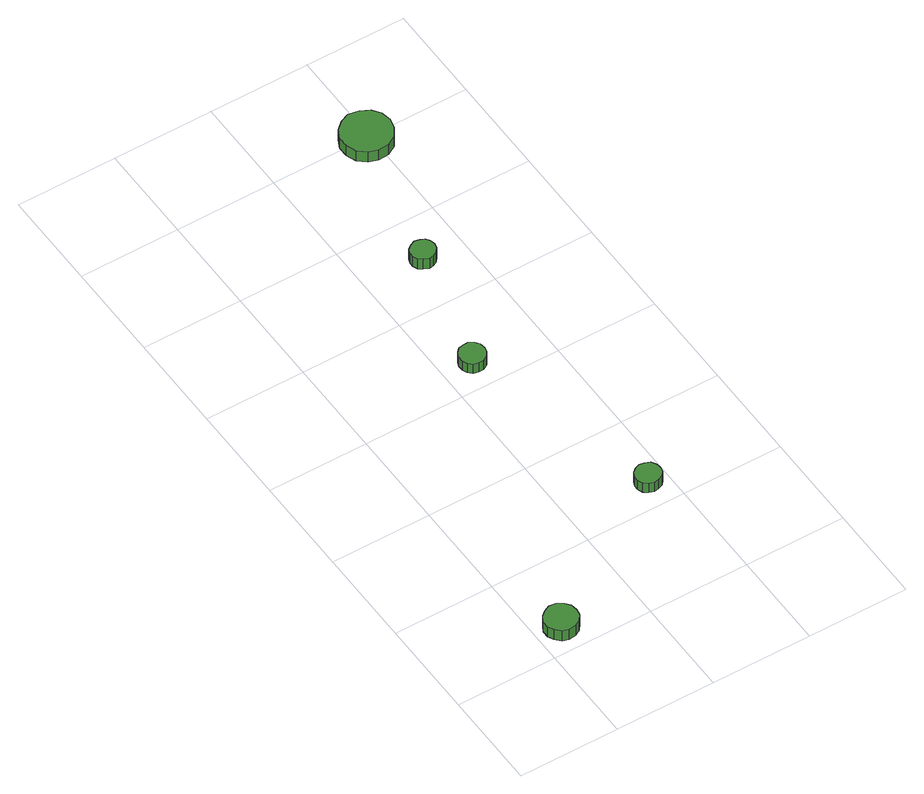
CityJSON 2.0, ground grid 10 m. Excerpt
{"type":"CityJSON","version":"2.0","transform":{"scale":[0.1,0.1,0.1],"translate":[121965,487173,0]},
"CityObjects":{
"tree1":{"type":"SolitaryVegetationObject","attributes":{"function":"something"},"geometry":[{"type":"MultiSurface","lod":"1","boundaries":[[[0,1,2,3,4,5,6,7,8,9,10,11,12,13,14]],[[15,16,17,18,19,20,21,22,23,24,25,26,27,28,29]],[[0,29,28,1]],[[1,28,27,2]],[[2,27,26,3]],[[3,26,25,4]],[[4,25,24,5]],[[5,24,23,6]],[[6,23,22,7]],[[7,22,21,8]],[[8,21,20,9]],[[9,20,19,10]],[[10,19,18,11]],[[11,18,17,12]],[[12,17,16,13]],[[13,16,15,14]],[[14,15,29,0]]]}]},
"tree2":{"type":"SolitaryVegetationObject","attributes":{"function":"something"},"geometry":[{"type":"MultiSurface","lod":"1","boundaries":[[[30,31,32,33,34,35,36,37,38,39,40,41,42,43,44]],[[45,46,47,48,49,50,51,52,53,54,55,56,57,58,59]],[[30,59,58,31]],[[31,58,57,32]],[[32,57,56,33]],[[33,56,55,34]],[[34,55,54,35]],[[35,54,53,36]],[[36,53,52,37]],[[37,52,51,38]],[[38,51,50,39]],[[39,50,49,40]],[[40,49,48,41]],[[41,48,47,42]],[[42,47,46,43]],[[43,46,45,44]],[[44,45,59,30]]]}]},
"tree3":{"type":"SolitaryVegetationObject","attributes":{"function":"something"},"geometry":[{"type":"MultiSurface","lod":"1","boundaries":[[[60,61,62,63,64,65,66,67,68,69,70,71,72,73,74]],[[75,76,77,78,79,80,81,82,83,84,85,86,87,88,89]],[[60,89,88,61]],[[61,88,87,62]],[[62,87,86,63]],[[63,86,85,64]],[[64,85,84,65]],[[65,84,83,66]],[[66,83,82,67]],[[67,82,81,68]],[[68,81,80,69]],[[69,80,79,70]],[[70,79,78,71]],[[71,78,77,72]],[[72,77,76,73]],[[73,76,75,74]],[[74,75,89,60]]]}]},
"tree4":{"type":"SolitaryVegetationObject","attributes":{"function":"something"},"geometry":[{"type":"MultiSurface","lod":"1","boundaries":[[[90,91,92,93,94,95,96,97,98,99,100,101,102,103,104]],[[105,106,107,108,109,110,111,112,113,114,115,116,117,118,119]],[[90,119,118,91]],[[91,118,117,92]],[[92,117,116,93]],[[93,116,115,94]],[[94,115,114,95]],[[95,114,113,96]],[[96,113,112,97]],[[97,112,111,98]],[[98,111,110,99]],[[99,110,109,100]],[[100,109,108,101]],[[101,108,107,102]],[[102,107,106,103]],[[103,106,105,104]],[[104,105,119,90]]]}]},
"tree5":{"type":"SolitaryVegetationObject","attributes":{"function":"something"},"geometry":[{"type":"MultiSurface","lod":"1","boundaries":[[[120,121,122,123,124,125,126,127,128,129,130,131,132,133,134]],[[135,136,137,138,139,140,141,142,143,144,145,146,147,148,149]],[[120,149,148,121]],[[121,148,147,122]],[[122,147,146,123]],[[123,146,145,124]],[[124,145,144,125]],[[125,144,143,126]],[[126,143,142,127]],[[127,142,141,128]],[[128,141,140,129]],[[129,140,139,130]],[[130,139,138,131]],[[131,138,137,132]],[[132,137,136,133]],[[133,136,135,134]],[[134,135,149,120]]]}]}
},
"vertices":[
[39,24,18],[38,31,18],[34,36,18],[28,40,18],[21,41,18],[15,38,18],[10,34,18],[7,28,18],[7,21,18],[10,15,18],[15,10,18],[21,8,18],[28,9,18],[34,12,18],[38,18,18],[38,18,5],[34,12,5],[28,9,5],[21,8,5],[15,10,5],[10,15,5],[7,21,5],[7,28,5],[10,34,5],[15,38,5],[21,41,5],[28,40,5],[34,36,5],[38,31,5],[39,24,5],
[191,123,19],[190,128,19],[187,133,19],[182,135,19],[177,136,19],[172,134,19],[168,131,19],[166,126,19],[166,121,19],[168,116,19],[172,113,19],[177,111,19],[182,112,19],[187,114,19],[190,118,19],[190,118,7],[187,114,7],[182,112,7],[177,111,7],[172,113,7],[168,116,7],[166,121,7],[166,126,7],[168,131,7],[172,134,7],[177,136,7],[182,135,7],[187,133,7],[190,128,7],[191,123,7],
[142,328,14],[141,334,14],[138,338,14],[133,341,14],[128,341,14],[123,340,14],[119,336,14],[117,331,14],[117,326,14],[119,321,14],[123,317,14],[128,316,14],[133,316,14],[138,319,14],[141,323,14],[141,323,2],[138,319,2],[133,316,2],[128,316,2],[123,317,2],[119,321,2],[117,326,2],[117,331,2],[119,336,2],[123,340,2],[128,341,2],[133,341,2],[138,338,2],[141,334,2],[142,328,2],
[172,454,14],[171,459,14],[168,463,14],[164,465,14],[159,466,14],[154,464,14],[150,461,14],[148,456,14],[148,452,14],[150,447,14],[154,444,14],[159,442,14],[164,443,14],[168,445,14],[171,449,14],[171,449,1],[168,445,1],[164,443,1],[159,442,1],[154,444,1],[150,447,1],[148,452,1],[148,456,1],[150,461,1],[154,464,1],[159,466,1],[164,465,1],[168,463,1],[171,459,1],[172,454,1],
[216,592,21],[214,602,21],[208,610,21],[199,615,21],[188,617,21],[179,613,21],[171,606,21],[167,597,21],[167,587,21],[171,577,21],[179,570,21],[188,567,21],[199,568,21],[208,573,21],[214,582,21],[214,582,8],[208,573,8],[199,568,8],[188,567,8],[179,570,8],[171,577,8],[167,587,8],[167,597,8],[171,606,8],[179,613,8],[188,617,8],[199,615,8],[208,610,8],[214,602,8],[216,592,8]
]}
